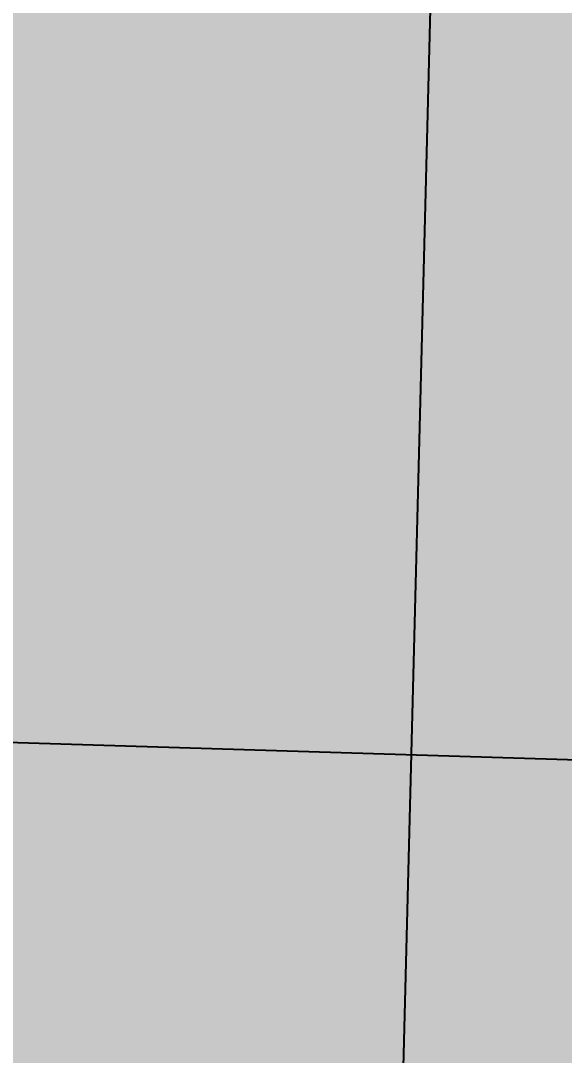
# Model space of a CAD drawing. Extents: x 383425 to 391668, y 6055101 to 6059545.
# Drawn here: x 385136.07988 to 385136.08692, y 6058456.28968 to 6058456.30309 of the extents above; entities that cross this region are included whole.
import ezdxf
from ezdxf.enums import TextEntityAlignment as Align

# ---------------------------------------------------------------- set-up
doc = ezdxf.new("R2010")
doc.units = 0
doc.header["$LTSCALE"] = 5
doc.linetypes.add('foc-UNSURVEYED', pattern=[12.5, 10, -2.5])
for name, color, linetype in [('AS-UNDERLAY-H', 141, 'Continuous'), ('CG-NOTES', 7, 'Continuous'), ('L-USEC', 7, 'foc-UNSURVEYED'), ('P-PROPOSED', 10, 'Continuous')]:
    doc.layers.add(name, color=color, linetype=linetype)
doc.styles.add('80L', font='ARIALN.TTF', dxfattribs={"height": 10})

# ---------------------------------------------------------------- blocks, each defined once
blk = doc.blocks.new('*U113')
at = {"layer": 'AS-UNDERLAY-H'}
h = blk.add_hatch(color=256, dxfattribs=at)
h.dxf.hatch_style = 1
edge = h.paths.add_edge_path()
edge.add_arc((0, 0), 11, 0, 360)
at = {"layer": 'CG-NOTES', "color": 182}
blk.add_circle((0, 0), 11, dxfattribs=at)
at = {"color": 182, "style": '80L'}
blk.add_attdef('#', text='', height=10, dxfattribs=at).set_placement((0, 0), align=Align.MIDDLE_CENTER)

msp = doc.modelspace()

# ---------------------------------------------------------------- linework, layer by layer
at = {"layer": 'L-USEC'}
msp.add_line((385139.66, 6058597.23), (385119.26, 6057793.02), dxfattribs=at)
at = {"layer": 'P-PROPOSED'}
msp.add_lwpolyline([(385008.975597, 6058974.515408), (385082.515995, 6058962.466874), (385247.631035, 6058913.218027), (385462.320975, 6058847.700795), (385462.80604, 6058838.420934), (385467.76779, 6058807.192324), (385470.447556, 6058784.286758), (385503.074094, 6058633.767426), (385545.457722, 6058445.320431), (385297.275822, 6058451.283029), (385022.215637, 6058459.833146)], dxfattribs=at)

# ---------------------------------------------------------------- block references
at = {"layer": 'CG-NOTES'}
msp.add_blockref('*U113', (385135.69048, 6058453.090905), dxfattribs=at).add_auto_attribs({'#': '234'})

doc.saveas('drawing.dxf')
